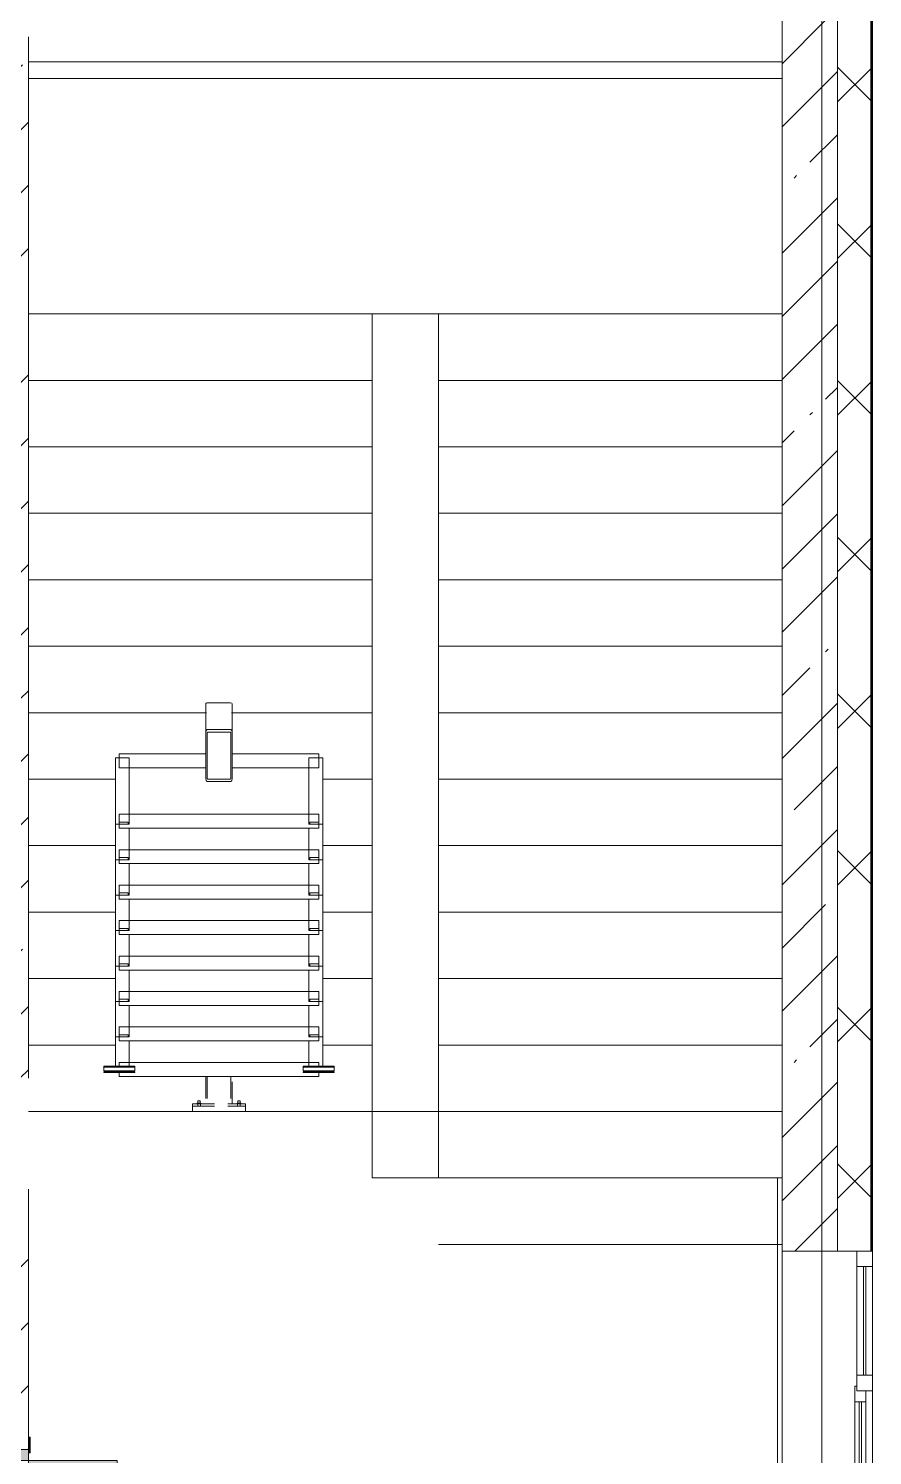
# Model space of a CAD drawing. Header units: millimetres. Extents: x 35111 to 235598, y -8553 to 29000.
# Drawn here: x 230018 to 233826, y 12198 to 18638 of the extents above; entities that cross this region are included whole.
import ezdxf

# ---------------------------------------------------------------- set-up
doc = ezdxf.new("R2010")
doc.units = ezdxf.units.MM
doc.linetypes.add('200_ШТРИХ__ш1_п0_6_', pattern=[160, 100, -60])
for name, color, linetype, lineweight in [('A-DETL-MBND-1', 7, '200_ШТРИХ__ш1_п0_6_', 9), ('A-GENM-2', 7, 'Continuous', 5), ('A-GLAZ-2', 7, 'Continuous', 5), ('A-WALL', 7, 'Continuous', 9), ('A-WALL-2', 7, 'Continuous', 5), ('I-WALL-3', 7, 'Continuous', 5), ('S-STRS-3', 7, 'Continuous', 5), ('Оси', 7, 'Continuous', 9)]:
    doc.layers.add(name, color=color, linetype=linetype, lineweight=lineweight)
for name, color, linetype, lineweight, true_color in [('A-DOOR-2', 7, 'Continuous', 5, 0xaaaaaa), ('A-DOOR-3', 7, 'Continuous', 5, 0xe2e2e2), ('A-DOOR-FRAM-2', 7, 'Continuous', 5, 0xe2e2e2), ('A-DOOR-FRAM-3', 7, 'Continuous', 5, 0xaaaaaa), ('A-FLOR-2', 7, 'Continuous', 5, 0xaaaaaa)]:
    doc.layers.add(name, color=color, linetype=linetype, lineweight=lineweight, true_color=true_color)
pattern_1 = [(45, (108587.53, 0), (-285.1231, 285.1231), []), (45, (108872.65, 0), (-285.1231, 285.1231), [504.031, -100.806, 16.764, -84.042])]

# ---------------------------------------------------------------- blocks, each defined once
blk = doc.blocks.new('110_Дверь_СКБ_2Ст - Д-1_л_Лестничная клетка EIS60 2-32142534-3_9_2_птичка')
at = {"layer": 'A-DOOR-3'}
for points in [[(612.5, 110), (662.5, 110), (662.5, 1010), (612.5, 1010), (612.5, 603.3)], [(-587.5, 110), (-587.5, 510), (-637.5, 510), (-637.5, 110)], [(712.5, -110), (712.5, 30), (697.5, 24.8), (697.5, -110)]]:
    blk.add_hatch(color=256, dxfattribs=at).paths.add_polyline_path(points)
h = blk.add_hatch(color=256, dxfattribs=at)
h.paths.add_polyline_path([(652.5, 30), (712.5, 30), (712.5, 110), (662.5, 110), (662.5, 60), (652.5, 60)])
h.paths.add_polyline_path([(-687.5, 30), (-627.5, 30), (-627.5, 60), (-637.5, 60), (-637.5, 110), (-687.5, 110)])
at = {"layer": 'A-DOOR-FRAM-2'}
for points in [[(-672.5, 110), (-672.5, 118), (-742.5, 118), (-742.5, 110)], [(767.5, 110), (767.5, 118), (697.5, 118), (697.5, 110)], [(-672.5, -110), (-672.5, 30), (-687.5, 24.8), (-687.5, -110)], [(-672.5, -118), (-672.5, -110), (-742.5, -110), (-742.5, -118)], [(767.5, -118), (767.5, -110), (697.5, -110), (697.5, -118)]]:
    blk.add_hatch(color=256, dxfattribs=at).paths.add_polyline_path(points)
at = {"layer": 'A-DOOR-2'}
for p, q in [((662.5, 1010), (612.5, 1010)), ((612.5, 1010), (612.5, 110)), ((662.5, 110), (662.5, 1010)), ((-637.5, 510), (-637.5, 110)), ((-587.5, 510), (-637.5, 510)), ((-587.5, 110), (-587.5, 510)), ((-637.5, 110), (-587.5, 110)), ((612.5, 110), (662.5, 110))]:
    blk.add_line(p, q, dxfattribs=at)
for centre, radius, start, end in [((662.5, 110), 900, 90, 180), ((-637.5, 110), 400, 360, 90)]:
    blk.add_arc(centre, radius, start, end, dxfattribs=at)
at = {"layer": 'A-DOOR-FRAM-3'}
for p, q in [((-672.5, 118), (-742.5, 118)), ((-742.5, 118), (-742.5, 110)), ((-742.5, 110), (-672.5, 110)), ((-637.5, 110), (-687.5, 110)), ((-687.5, 110), (-687.5, 30)), ((-672.5, 110), (-672.5, 118)), ((-637.5, 60), (-637.5, 110)), ((662.5, 110), (662.5, 60)), ((712.5, 110), (662.5, 110)), ((767.5, 118), (697.5, 118)), ((697.5, 118), (697.5, 110)), ((697.5, 110), (767.5, 110)), ((712.5, 30), (712.5, 110)), ((767.5, 110), (767.5, 118)), ((-687.5, 30), (-627.5, 30)), ((-672.5, 30), (-687.5, 30)), ((-687.5, 30), (-687.5, -110)), ((-672.5, -110), (-672.5, 30)), ((-627.5, 60), (-637.5, 60)), ((-627.5, 30), (-627.5, 60)), ((662.5, 60), (652.5, 60)), ((652.5, 60), (652.5, 30)), ((652.5, 30), (712.5, 30)), ((712.5, 30), (697.5, 30)), ((697.5, 30), (697.5, -110)), ((712.5, -110), (712.5, 30)), ((-672.5, -110), (-742.5, -110)), ((-742.5, -110), (-742.5, -118)), ((-742.5, -118), (-672.5, -118)), ((-687.5, -110), (-672.5, -110)), ((-672.5, -118), (-672.5, -110)), ((697.5, -110), (712.5, -110)), ((767.5, -110), (697.5, -110)), ((697.5, -110), (697.5, -118)), ((697.5, -118), (767.5, -118)), ((767.5, -118), (767.5, -110))]:
    blk.add_line(p, q, dxfattribs=at)
blk = doc.blocks.new('120_Окно_СКБ_2Ст_Фрамуга сверху - 120_Окно_СКБ_2Ст_2300х2500_h_ ДОО 2-24160916-3_9_2_птичка')
at = {"layer": 'A-GLAZ-2'}
for p, q in [((-1150, 13), (-1150, 83)), ((-1150, 83), (-1080, 83)), ((1150, 83), (-1150, 83)), ((-1080, 83), (-1080, 13)), ((-1080, 83), (1080, 83)), ((-590, 13), (-590, 83)), ((-590, 83), (-520, 83)), ((-520, 83), (-520, 13)), ((1080, 13), (1080, 83)), ((1080, 83), (1150, 83)), ((1150, 83), (1150, 13)), ((-1080, 13), (-1150, 13)), ((-1150, 13), (-540, 13)), ((-590, 53), (-1080, 53)), ((-590, 43), (-1080, 43)), ((-1080, 13), (-540, 13)), ((-520, 13), (-590, 13)), ((-520, 13), (-540, 13)), ((-540, 13), (-540, 3)), ((-540, 3), (1100, 3)), ((1100, 3), (-540, 3)), ((1080, 53), (-520, 53)), ((-520, 53), (-520, 13)), ((-470, 3), (-470, 53)), ((-470, 33), (1030, 33)), ((1030, 23), (-470, 23)), ((1030, 3), (1030, 53)), ((1080, 13), (1080, 53)), ((1150, 13), (1080, 13)), ((1100, 13), (1080, 13)), ((1100, 13), (1150, 13)), ((1100, 3), (1100, 13))]:
    blk.add_line(p, q, dxfattribs=at)
blk = doc.blocks.new('Анкер клиновой - Анкер клиновой МКТ В 10-10-16_85-22193208-3_9_2_птичка')
at = {"layer": 'A-DETL-MBND-1'}
for p, q in [((122191.4, 13788), (122191.4, 13784)), ((122207.4, 13788), (122191.4, 13788)), ((122191.4, 13788), (122207.4, 13788)), ((122194.4, 13798), (122194.4, 13784)), ((122204.4, 13798), (122194.4, 13798)), ((122194.4, 13798), (122204.4, 13798)), ((122204.4, 13784), (122204.4, 13798)), ((122207.4, 13784), (122207.4, 13788))]:
    blk.add_line(p, q, dxfattribs=at)
blk = doc.blocks.new('ОМ_Полоса_Трапеция прямоугольная_Прокат_ГОСТ 103-2006 - ОМ_Полоса_Трапеция прямоугольная_Прокат_ГОСТ 103-2006-21111644-3_9_2_птичка')
at = {"layer": 'A-GENM-2'}
for p, q in [((122699.4, 15046.5), (122699.4, 15056.5)), ((122699.4, 15056.5), (122739.4, 15056.5)), ((122739.4, 15046.5), (122699.4, 15046.5)), ((122739.4, 15056.5), (122739.4, 15046.5))]:
    blk.add_line(p, q, dxfattribs=at)
blk = doc.blocks.new('ОМ_Полоса_Трапеция прямоугольная_Прокат_ГОСТ 103-2006 - ОМ_Полоса_Трапеция прямоугольная_Прокат_ГОСТ 103-2006-V253-3_9_2_птичка')
at = {"layer": 'A-GENM-2'}
for p, q in [((122699.4, 14416.5), (122699.4, 14406.5)), ((122739.4, 14416.5), (122699.4, 14416.5)), ((122699.4, 14406.5), (122739.4, 14406.5)), ((122739.4, 14406.5), (122739.4, 14416.5))]:
    blk.add_line(p, q, dxfattribs=at)
blk = doc.blocks.new('ОМ_Полоса_Трапеция прямоугольная_Прокат_ГОСТ 103-2006 - ОМ_Полоса_Трапеция прямоугольная_Прокат_ГОСТ 103-2006-V254-3_9_2_птичка')
at = {"layer": 'A-GENM-2'}
for p, q in [((122699.4, 14256.5), (122699.4, 14246.5)), ((122739.4, 14256.5), (122699.4, 14256.5)), ((122699.4, 14246.5), (122739.4, 14246.5)), ((122739.4, 14246.5), (122739.4, 14256.5))]:
    blk.add_line(p, q, dxfattribs=at)
blk = doc.blocks.new('ОМ_Полоса_Трапеция прямоугольная_Прокат_ГОСТ 103-2006 - ОМ_Полоса_Трапеция прямоугольная_Прокат_ГОСТ 103-2006-V255-3_9_2_птичка')
at = {"layer": 'A-GENM-2'}
for p, q in [((122699.4, 14096.5), (122699.4, 14086.5)), ((122739.4, 14096.5), (122699.4, 14096.5)), ((122699.4, 14086.5), (122739.4, 14086.5)), ((122739.4, 14086.5), (122739.4, 14096.5))]:
    blk.add_line(p, q, dxfattribs=at)
blk = doc.blocks.new('ОМ_Полоса_Прокат_ГОСТ 103-2006 - ОМ_Полоса_Прокат_ГОСТ 103-2006-22193251-3_9_2_птичка')
at = {"layer": 'A-GENM-2'}
for p, q in [((122809.4, 13929.5), (122669.4, 13929.5)), ((122669.4, 13929.5), (122669.4, 13926.5)), ((122669.4, 13926.5), (122809.4, 13926.5)), ((122809.4, 13926.5), (122809.4, 13929.5))]:
    blk.add_line(p, q, dxfattribs=at)
blk = doc.blocks.new('ОМ_Полоса_Прокат_ГОСТ 103-2006 - ОМ_Полоса_Прокат_ГОСТ 103-2006-22193252-3_9_2_птичка')
at = {"layer": 'A-GENM-2'}
for p, q in [((122669.4, 13954.2), (122669.4, 13950.8)), ((122809.4, 13954.2), (122669.4, 13954.2)), ((122669.4, 13950.8), (122809.4, 13950.8)), ((122669.4, 13933.9), (122669.4, 13950.8)), ((122809.4, 13933.9), (122669.4, 13933.9)), ((122809.4, 13950.8), (122809.4, 13954.2)), ((122809.4, 13950.8), (122809.4, 13933.9))]:
    blk.add_line(p, q, dxfattribs=at)
blk = doc.blocks.new('ОМ_Полоса_Трапеция прямоугольная_Прокат_ГОСТ 103-2006 - ОМ_Полоса_Трапеция прямоугольная_Прокат_ГОСТ 103-2006-21111686-3_9_2_птичка')
at = {"layer": 'A-GENM-2'}
for p, q in [((121839.4, 15056.5), (121879.4, 15056.5)), ((121839.4, 15046.5), (121839.4, 15056.5)), ((121879.4, 15046.5), (121839.4, 15046.5)), ((121879.4, 15056.5), (121879.4, 15046.5))]:
    blk.add_line(p, q, dxfattribs=at)
blk = doc.blocks.new('ОМ_Полоса_Трапеция прямоугольная_Прокат_ГОСТ 103-2006 - ОМ_Полоса_Трапеция прямоугольная_Прокат_ГОСТ 103-2006-V256-3_9_2_птичка')
at = {"layer": 'A-GENM-2'}
for p, q in [((121879.4, 14416.5), (121839.4, 14416.5)), ((121839.4, 14416.5), (121839.4, 14406.5)), ((121839.4, 14406.5), (121879.4, 14406.5)), ((121879.4, 14406.5), (121879.4, 14416.5))]:
    blk.add_line(p, q, dxfattribs=at)
blk = doc.blocks.new('ОМ_Полоса_Трапеция прямоугольная_Прокат_ГОСТ 103-2006 - ОМ_Полоса_Трапеция прямоугольная_Прокат_ГОСТ 103-2006-V257-3_9_2_птичка')
at = {"layer": 'A-GENM-2'}
for p, q in [((121879.4, 14256.5), (121839.4, 14256.5)), ((121839.4, 14256.5), (121839.4, 14246.5)), ((121839.4, 14246.5), (121879.4, 14246.5)), ((121879.4, 14246.5), (121879.4, 14256.5))]:
    blk.add_line(p, q, dxfattribs=at)
blk = doc.blocks.new('ОМ_Полоса_Трапеция прямоугольная_Прокат_ГОСТ 103-2006 - ОМ_Полоса_Трапеция прямоугольная_Прокат_ГОСТ 103-2006-V258-3_9_2_птичка')
at = {"layer": 'A-GENM-2'}
for p, q in [((121879.4, 14096.5), (121839.4, 14096.5)), ((121839.4, 14096.5), (121839.4, 14086.5)), ((121839.4, 14086.5), (121879.4, 14086.5)), ((121879.4, 14086.5), (121879.4, 14096.5))]:
    blk.add_line(p, q, dxfattribs=at)
blk = doc.blocks.new('ОМ_Полоса_Прокат_ГОСТ 103-2006 - ОМ_Полоса_Прокат_ГОСТ 103-2006-22193295-3_9_2_птичка')
at = {"layer": 'A-GENM-2'}
for p, q in [((121909.4, 13929.5), (121769.4, 13929.5)), ((121769.4, 13929.5), (121769.4, 13926.5)), ((121769.4, 13926.5), (121909.4, 13926.5)), ((121909.4, 13926.5), (121909.4, 13929.5))]:
    blk.add_line(p, q, dxfattribs=at)
blk = doc.blocks.new('ОМ_Полоса_Прокат_ГОСТ 103-2006 - ОМ_Полоса_Прокат_ГОСТ 103-2006-22193296-3_9_2_птичка')
at = {"layer": 'A-GENM-2'}
for p, q in [((121909.4, 13954.2), (121769.4, 13954.2)), ((121769.4, 13954.2), (121769.4, 13950.8)), ((121769.4, 13950.8), (121909.4, 13950.8)), ((121769.4, 13933.9), (121769.4, 13950.8)), ((121909.4, 13933.9), (121769.4, 13933.9)), ((121909.4, 13950.8), (121909.4, 13954.2)), ((121909.4, 13950.8), (121909.4, 13933.9))]:
    blk.add_line(p, q, dxfattribs=at)
blk = doc.blocks.new('ОМ_Нижняя опорная пятка1 - ОМ_Нижняя опорная пятка-21111576-3_9_2_птичка')
at = {"layer": 'A-DETL-MBND-1'}
for p, q in [((-96, -10), (-96, 0)), ((-84, -10), (-84, 0)), ((84, -10), (84, 0)), ((96, -10), (96, 0))]:
    blk.add_line(p, q, dxfattribs=at)
blk = doc.blocks.new('ОМ_Труба_ГОСТ 8639-82 - ОМ_Труба_ГОСТ 8639-82-21111694-3_9_2_птичка')
at = {"layer": 'A-GENM-2'}
for p, q in [((122229.4, 15590.5), (122229.4, 15456.5)), ((122238.4, 15595.1), (122340.4, 15595.1)), ((122349.4, 15456.5), (122349.4, 15590.5)), ((122238.4, 15474.2), (122340.4, 15474.2)), ((122340.4, 15462.4), (122238.4, 15462.4)), ((122229.4, 15256.4), (122229.4, 15456.5)), ((122235.4, 15456.5), (122235.4, 15256.4)), ((122343.4, 15256.4), (122343.4, 15456.5)), ((122349.4, 15456.5), (122349.4, 15256.4)), ((122238.4, 15250.5), (122340.4, 15250.5)), ((122340.4, 15238.8), (122238.4, 15238.8))]:
    blk.add_line(p, q, dxfattribs=at)
at = {"layer": 'A-GENM-2', "flags": 128}
for points in [[(122229.4, 15456.5), (122229.6, 15460), (122230.1, 15463.3), (122231, 15466.3), (122232.1, 15469), (122233.4, 15471.2), (122235, 15472.8), (122236.7, 15473.8), (122238.4, 15474.2)], [(122238.4, 15462.4), (122237.9, 15462.3), (122237.3, 15461.9), (122236.8, 15461.4), (122236.3, 15460.7), (122235.9, 15459.8), (122235.7, 15458.8), (122235.5, 15457.7), (122235.4, 15456.5)], [(122340.4, 15474.2), (122342.2, 15473.8), (122343.9, 15472.8), (122345.4, 15471.2), (122346.8, 15469), (122347.9, 15466.3), (122348.8, 15463.3), (122349.3, 15460), (122349.4, 15456.5)], [(122343.4, 15456.5), (122343.4, 15457.7), (122343.2, 15458.8), (122342.9, 15459.8), (122342.6, 15460.7), (122342.1, 15461.4), (122341.6, 15461.9), (122341, 15462.3), (122340.4, 15462.4)], [(122238.4, 15238.8), (122236.7, 15239.1), (122235, 15240.1), (122233.4, 15241.8), (122232.1, 15243.9), (122231, 15246.6), (122230.1, 15249.7), (122229.6, 15253), (122229.4, 15256.4)], [(122235.4, 15256.4), (122235.5, 15255.3), (122235.7, 15254.2), (122235.9, 15253.2), (122236.3, 15252.3), (122236.8, 15251.5), (122237.3, 15251), (122237.9, 15250.7), (122238.4, 15250.5)], [(122349.4, 15256.4), (122349.3, 15253), (122348.8, 15249.7), (122347.9, 15246.6), (122346.8, 15243.9), (122345.4, 15241.8), (122343.9, 15240.1), (122342.2, 15239.1), (122340.4, 15238.8)], [(122340.4, 15250.5), (122341, 15250.7), (122341.6, 15251), (122342.1, 15251.5), (122342.6, 15252.3), (122342.9, 15253.2), (122343.2, 15254.2), (122343.4, 15255.3), (122343.4, 15256.4)]]:
    blk.add_lwpolyline(points, dxfattribs=at)
at = {"layer": 'A-GENM-2'}
for centre, major_axis, start_param, end_param in [((122238.4, 15590.5), (9, 0), 1.570796, 3.141593), ((122340.4, 15590.5), (9, 0), 0, 1.570796), ((122238.4, 15538.5), (9, 0), 3.141593, 3.665191), ((122340.4, 15538.5), (-9, 0), 2.617994, 3.141593)]:
    blk.add_ellipse(centre, major_axis=major_axis, ratio=0.509802, start_param=start_param, end_param=end_param, dxfattribs=at)
blk = doc.blocks.new('ОМ_Уголок_ГОСТ 8509-93 - ОМ_Уголок_ГОСТ 8509-93-22194532-3_9_2_птичка')
at = {"layer": 'A-GENM-2'}
for p, q in [((0, 45.2), (0, -17.8)), ((390, 45.2), (0, 45.2)), ((900, 45.2), (510, 45.2)), ((900, -17.8), (900, 45.2)), ((0, -17.8), (390, -17.8)), ((510, -17.8), (900, -17.8))]:
    blk.add_line(p, q, dxfattribs=at)
blk = doc.blocks.new('ОМ_Уголок_ГОСТ 8509-93 - ОМ_Уголок_ГОСТ 8509-93-V259-3_9_2_птичка')
at = {"layer": 'A-GENM-2'}
for p, q in [((0, 45.2), (0, -17.8)), ((900, 45.2), (0, 45.2)), ((900, -17.8), (900, 45.2)), ((0, -17.8), (900, -17.8))]:
    blk.add_line(p, q, dxfattribs=at)
blk = doc.blocks.new('ОМ_Уголок_ГОСТ 8509-93 - ОМ_Уголок_ГОСТ 8509-93-22194533-3_9_2_птичка')
at = {"layer": 'A-GENM-2'}
for p, q in [((0, 45.2), (0, -17.8)), ((300, 45.2), (0, 45.2)), ((300, -17.8), (300, 45.2)), ((0, -17.8), (300, -17.8))]:
    blk.add_line(p, q, dxfattribs=at)
blk = doc.blocks.new('ОМ_Уголок_ГОСТ 8509-93 - ОМ_Уголок_ГОСТ 8509-93-V260-3_9_2_птичка')
at = {"layer": 'A-GENM-2'}
for p, q in [((0, 45.2), (0, -17.8)), ((142.2, 45.2), (0, 45.2)), ((0, -17.8), (160, -17.8))]:
    blk.add_line(p, q, dxfattribs=at)
blk = doc.blocks.new('ОМ_Уголок_ГОСТ 8509-93 - ОМ_Уголок_ГОСТ 8509-93-V261-3_9_2_птичка')
at = {"layer": 'A-GENM-2'}
for p, q in [((300, 45.2), (157.8, 45.2)), ((300, -17.8), (300, 45.2)), ((140, -17.8), (300, -17.8))]:
    blk.add_line(p, q, dxfattribs=at)
blk = doc.blocks.new('ОМ_Уголок_ГОСТ 8509-93 - ОМ_Уголок_ГОСТ 8509-93-V262-3_9_2_птичка')
at = {"layer": 'A-GENM-2'}
for p, q in [((0, 45.2), (0, 27.8)), ((900, 45.2), (0, 45.2)), ((0, 7.4), (0, -17.8)), ((900, 27.8), (900, 45.2)), ((900, -17.8), (900, 7.4)), ((0, -17.8), (900, -17.8))]:
    blk.add_line(p, q, dxfattribs=at)
blk = doc.blocks.new('ОМ_Уголок_ГОСТ 8509-93 - ОМ_Уголок_ГОСТ 8509-93-V263-3_9_2_птичка')
at = {"layer": 'A-GENM-2'}
for p, q in [((0, 45.2), (0, -17.8)), ((7.4, 45.2), (0, 45.2)), ((142.2, 45.2), (27.8, 45.2)), ((0, -17.8), (7.4, -17.8)), ((27.8, -17.8), (160, -17.8))]:
    blk.add_line(p, q, dxfattribs=at)
blk = doc.blocks.new('ОМ_Уголок_ГОСТ 8509-93 - ОМ_Уголок_ГОСТ 8509-93-V264-3_9_2_птичка')
at = {"layer": 'A-GENM-2'}
for p, q in [((272.2, 45.2), (157.8, 45.2)), ((300, 45.2), (292.6, 45.2)), ((300, -17.8), (300, 45.2)), ((140, -17.8), (272.2, -17.8)), ((292.6, -17.8), (300, -17.8))]:
    blk.add_line(p, q, dxfattribs=at)
blk = doc.blocks.new('ОМ_Труба_ГОСТ 8639-82 - ОМ_Труба_ГОСТ 8639-82-21111710-3_9_2_птичка')
at = {"layer": 'A-DETL-MBND-1'}
for p, q in [((122229.4, 13908.7), (122229.4, 13784)), ((122235.4, 13908.7), (122235.4, 13784)), ((122343.4, 13908.7), (122343.4, 13784)), ((122349.4, 13784), (122349.4, 13908.7))]:
    blk.add_line(p, q, dxfattribs=at)
blk = doc.blocks.new('ОМ_Уголок_ГОСТ 8510-86 - ОМ_Уголок_ГОСТ 8510-86-21111720-3_9_2_птичка')
at = {"layer": 'A-DETL-MBND-1'}
for p, q in [((0, 34), (0, 0)), ((0, 10), (240, 10)), ((0, 0), (240, 0)), ((240, 0), (240, 34))]:
    blk.add_line(p, q, dxfattribs=at)
blk = doc.blocks.new('Зашивка приборов отопления41 - Зашивка приборов отопления-33325756-3_9_2_птичка')
at = {"layer": 'A-WALL-2'}
for p, q in [((121290.8, 18669.6), (124690.8, 18669.6)), ((124690.8, 18669.6), (121290.8, 18669.6)), ((121290.8, 18594.6), (124690.8, 18594.6))]:
    blk.add_line(p, q, dxfattribs=at)

msp = doc.modelspace()

# ---------------------------------------------------------------- hatches: boundary and pattern name
at = {"layer": 'A-WALL-2'}
h = msp.add_hatch(dxfattribs=at)
h.set_pattern_fill('FP_105', color=256, style=0, pattern_type=2)
h.set_pattern_definition([(45, (108587.53, 0), (-353.5534, 353.5534), []), (135, (108587.53, 0), (-353.5534, -353.5534), [])])
h.paths.add_polyline_path([(233667.5, -250), (233817.5, -250), (233817.5, 7700), (233667.5, 7700), (233667.5, -100)])
h.paths.add_polyline_path([(233817.5, 8900), (233817.5, 10820), (233667.5, 10820), (233667.5, 8900)])
h.paths.add_polyline_path([(233817.5, 13120), (233817.5, 21400), (233667.5, 21400), (233667.5, 13120)])
at = {"layer": 'I-WALL-3'}
h = msp.add_hatch(dxfattribs=at)
h.set_pattern_fill('FP_101', color=256, style=0, pattern_type=2)
h.set_pattern_definition(pattern_1)
h.paths.add_polyline_path([(233417.5, 10600), (233667.5, 10600), (233667.5, 10820), (233417.5, 10820), (233417.5, 10642.6)])
h.paths.add_polyline_path([(233667.5, 13120), (233667.5, 21400), (233417.5, 21400), (233417.5, 13120)])
h = msp.add_hatch(dxfattribs=at)
h.set_pattern_fill('FP_101', color=256, style=0, pattern_type=2)
h.set_pattern_definition(pattern_1)
h.paths.add_polyline_path([(229797.5, 10380), (230017.5, 10380), (230017.5, 10825), (229797.5, 10825), (229797.5, 10400)])
h.paths.add_polyline_path([(229967.5, 12225), (230017.5, 12225), (230017.5, 13400), (229797.5, 13400), (229797.5, 12225), (229937.5, 12225)])
h.paths.add_polyline_path([(229797.5, 13900), (230017.5, 13900), (230017.5, 18600), (229797.5, 18600), (229797.5, 14691.7)])
h.paths.add_polyline_path([(230017.1, 19100), (230017.5, 19100), (230017.5, 19110), (229797.5, 19110), (229797.5, 19100)])

# ---------------------------------------------------------------- linework, layer by layer
at = {"layer": 'A-FLOR-2'}
for p, q in [((231867.5, 13750), (230017.5, 13750)), ((231567.5, 13450), (231567.5, 13750)), ((231867.5, 13450), (231867.5, 13750)), ((233396.5, 13450), (231567.5, 13450)), ((233396.5, 10600), (233396.5, 13450)), ((233417.5, 13150), (233396.5, 13150))]:
    msp.add_line(p, q, dxfattribs=at)
at = {"layer": 'A-WALL'}
for p, q in [((233817.5, 13120), (233817.5, 21550)), ((233820.5, 13120), (233820.5, 21553)), ((233667.5, 21400), (233667.5, 13120)), ((233667.5, 13120), (233667.5, 21400))]:
    msp.add_line(p, q, dxfattribs=at)
at = {"layer": 'A-WALL-2'}
for p, q in [((233825.5, -258), (233825.5, 21558)), ((233667.5, 13120), (233825.5, 13120))]:
    msp.add_line(p, q, dxfattribs=at)
at = {"layer": 'I-WALL-3'}
for p, q in [((233417.5, 18850), (233417.5, 10600)), ((230017.5, 13900), (230017.5, 18600)), ((230017.5, 12280), (230017.5, 13400)), ((233417.5, 13120), (233667.5, 13120))]:
    msp.add_line(p, q, dxfattribs=at)
at = {"layer": 'S-STRS-3'}
for p, q in [((230017.5, 17350), (231567.5, 17350)), ((230017.5, 17350), (231567.5, 17350)), ((231567.5, 17350), (231867.5, 17350)), ((231567.5, 17050), (231567.5, 17350)), ((233417.5, 17350), (231867.5, 17350)), ((231867.5, 17350), (231867.5, 17050)), ((233417.5, 17350), (231867.5, 17350)), ((230017.5, 17050), (231567.5, 17050)), ((230017.5, 17050), (231567.5, 17050)), ((231567.5, 16750), (231567.5, 17050)), ((231867.5, 17050), (231867.5, 16750)), ((233417.5, 17050), (231867.5, 17050)), ((233417.5, 17050), (231867.5, 17050)), ((230017.5, 16750), (231567.5, 16750)), ((230017.5, 16750), (231567.5, 16750)), ((231567.5, 16450), (231567.5, 16750)), ((231867.5, 16750), (231867.5, 16450)), ((233417.5, 16750), (231867.5, 16750)), ((233417.5, 16750), (231867.5, 16750)), ((230017.5, 16450), (231567.5, 16450)), ((230017.5, 16450), (231567.5, 16450)), ((231567.5, 16150), (231567.5, 16450)), ((231867.5, 16450), (231867.5, 16150)), ((233417.5, 16450), (231867.5, 16450)), ((233417.5, 16450), (231867.5, 16450)), ((230017.5, 16150), (231567.5, 16150)), ((230017.5, 16150), (231567.5, 16150)), ((231567.5, 15850), (231567.5, 16150)), ((231867.5, 16150), (231867.5, 15850)), ((233417.5, 16150), (231867.5, 16150)), ((233417.5, 16150), (231867.5, 16150)), ((230017.5, 15850), (231567.5, 15850)), ((230017.5, 15850), (231567.5, 15850)), ((231567.5, 15550), (231567.5, 15850)), ((231867.5, 15850), (231867.5, 15550)), ((233417.5, 15850), (231867.5, 15850)), ((233417.5, 15850), (231867.5, 15850)), ((230017.5, 15550), (230820.1, 15550)), ((230017.5, 15550), (230820.1, 15550)), ((230933.8, 15550), (231567.5, 15550)), ((230933.8, 15550), (231567.5, 15550)), ((231567.5, 15250), (231567.5, 15550)), ((231867.5, 15550), (231867.5, 15250)), ((233417.5, 15550), (231867.5, 15550)), ((233417.5, 15550), (231867.5, 15550)), ((230017.5, 15250), (230409.2, 15250)), ((230017.5, 15250), (230409.2, 15250)), ((231344.8, 15250), (231567.5, 15250)), ((231344.8, 15250), (231567.5, 15250)), ((231567.5, 14950), (231567.5, 15250)), ((231867.5, 15250), (231867.5, 14950)), ((233417.5, 15250), (231867.5, 15250)), ((233417.5, 15250), (231867.5, 15250)), ((230017.5, 14950), (230409.2, 14950)), ((230017.5, 14950), (230409.2, 14950)), ((231344.8, 14950), (231567.5, 14950)), ((231344.8, 14950), (231567.5, 14950)), ((231567.5, 14650), (231567.5, 14950)), ((231867.5, 14950), (231867.5, 14650)), ((233417.5, 14950), (231867.5, 14950)), ((233417.5, 14950), (231867.5, 14950)), ((230017.5, 14650), (230409.2, 14650)), ((230017.5, 14650), (230409.2, 14650)), ((231344.8, 14650), (231567.5, 14650)), ((231344.8, 14650), (231567.5, 14650)), ((231567.5, 14350), (231567.5, 14650)), ((231867.5, 14650), (231867.5, 14350)), ((233417.5, 14650), (231867.5, 14650)), ((233417.5, 14650), (231867.5, 14650)), ((230017.5, 14350), (230409.2, 14350)), ((230017.5, 14350), (230409.2, 14350)), ((231344.8, 14350), (231567.5, 14350)), ((231344.8, 14350), (231567.5, 14350)), ((231567.5, 14050), (231567.5, 14350)), ((231867.5, 14350), (231867.5, 14050)), ((233417.5, 14350), (231867.5, 14350)), ((233417.5, 14350), (231867.5, 14350)), ((230017.5, 14050), (230409.2, 14050)), ((230017.5, 14050), (230409.2, 14050)), ((231344.8, 14050), (231567.5, 14050)), ((231344.8, 14050), (231567.5, 14050)), ((231567.5, 13750), (231567.5, 14050)), ((231867.5, 14050), (231867.5, 13750)), ((233417.5, 14050), (231867.5, 14050)), ((233417.5, 14050), (231867.5, 14050)), ((233417.5, 13750), (231867.5, 13750)), ((233417.5, 13750), (231867.5, 13750)), ((233417.5, 13450), (233396.5, 13450)), ((233417.5, 13450), (233396.5, 13450)), ((233417.5, 13150), (231867.5, 13150))]:
    msp.add_line(p, q, dxfattribs=at)
at = {"layer": 'Оси'}
msp.add_line((233597.5, 10029.8), (233597.5, 21915.1), dxfattribs=at)

# ---------------------------------------------------------------- block references
at = {"layer": 'A-DETL-MBND-1'}
for name, p in [('ОМ_Труба_ГОСТ 8639-82 - ОМ_Труба_ГОСТ 8639-82-21111710-3_9_2_птичка', (108587.5, 0)), ('Анкер клиновой - Анкер клиновой МКТ В 10-10-16_85-22193208-3_9_2_птичка', (108587.5, 0)), ('ОМ_Нижняя опорная пятка1 - ОМ_Нижняя опорная пятка-21111576-3_9_2_птичка', (230877, 13784)), ('Анкер клиновой - Анкер клиновой МКТ В 10-10-16_85-22193208-3_9_2_птичка', (108767.5, 0))]:
    msp.add_blockref(name, p, dxfattribs=at)
at = {"layer": 'A-DETL-MBND-1', "extrusion": (0, 0, -1), "rotation": 180}
msp.add_blockref('ОМ_Уголок_ГОСТ 8510-86 - ОМ_Уголок_ГОСТ 8510-86-21111720-3_9_2_птичка', (-230757, 13784), dxfattribs=at)
at = {"layer": 'A-DOOR-2', "rotation": 269.9999999999998}
msp.add_blockref('110_Дверь_СКБ_2Ст - Д-1_л_Лестничная клетка EIS60 2-32142534-3_9_2_птичка', (229907.5, 11537.5), dxfattribs=at)
at = {"layer": 'A-GENM-2'}
for name, p in [('ОМ_Труба_ГОСТ 8639-82 - ОМ_Труба_ГОСТ 8639-82-21111694-3_9_2_птичка', (108587.5, 0)), ('ОМ_Полоса_Трапеция прямоугольная_Прокат_ГОСТ 103-2006 - ОМ_Полоса_Трапеция прямоугольная_Прокат_ГОСТ 103-2006-21111686-3_9_2_птичка', (108587.5, 0)), ('ОМ_Полоса_Трапеция прямоугольная_Прокат_ГОСТ 103-2006 - ОМ_Полоса_Трапеция прямоугольная_Прокат_ГОСТ 103-2006-21111644-3_9_2_птичка', (108587.5, 0)), ('ОМ_Полоса_Трапеция прямоугольная_Прокат_ГОСТ 103-2006 - ОМ_Полоса_Трапеция прямоугольная_Прокат_ГОСТ 103-2006-21111686-3_9_2_птичка', (108587.5, -160)), ('ОМ_Полоса_Трапеция прямоугольная_Прокат_ГОСТ 103-2006 - ОМ_Полоса_Трапеция прямоугольная_Прокат_ГОСТ 103-2006-21111644-3_9_2_птичка', (108587.5, -160)), ('ОМ_Полоса_Трапеция прямоугольная_Прокат_ГОСТ 103-2006 - ОМ_Полоса_Трапеция прямоугольная_Прокат_ГОСТ 103-2006-21111686-3_9_2_птичка', (108587.5, -320)), ('ОМ_Полоса_Трапеция прямоугольная_Прокат_ГОСТ 103-2006 - ОМ_Полоса_Трапеция прямоугольная_Прокат_ГОСТ 103-2006-21111644-3_9_2_птичка', (108587.5, -320)), ('ОМ_Полоса_Трапеция прямоугольная_Прокат_ГОСТ 103-2006 - ОМ_Полоса_Трапеция прямоугольная_Прокат_ГОСТ 103-2006-21111686-3_9_2_птичка', (108587.5, -480)), ('ОМ_Полоса_Трапеция прямоугольная_Прокат_ГОСТ 103-2006 - ОМ_Полоса_Трапеция прямоугольная_Прокат_ГОСТ 103-2006-21111644-3_9_2_птичка', (108587.5, -480)), ('ОМ_Полоса_Трапеция прямоугольная_Прокат_ГОСТ 103-2006 - ОМ_Полоса_Трапеция прямоугольная_Прокат_ГОСТ 103-2006-V256-3_9_2_птичка', (108587.5, 0)), ('ОМ_Полоса_Трапеция прямоугольная_Прокат_ГОСТ 103-2006 - ОМ_Полоса_Трапеция прямоугольная_Прокат_ГОСТ 103-2006-V253-3_9_2_птичка', (108587.5, 0)), ('ОМ_Полоса_Трапеция прямоугольная_Прокат_ГОСТ 103-2006 - ОМ_Полоса_Трапеция прямоугольная_Прокат_ГОСТ 103-2006-V257-3_9_2_птичка', (108587.5, 0)), ('ОМ_Полоса_Трапеция прямоугольная_Прокат_ГОСТ 103-2006 - ОМ_Полоса_Трапеция прямоугольная_Прокат_ГОСТ 103-2006-V254-3_9_2_птичка', (108587.5, 0)), ('ОМ_Полоса_Трапеция прямоугольная_Прокат_ГОСТ 103-2006 - ОМ_Полоса_Трапеция прямоугольная_Прокат_ГОСТ 103-2006-V258-3_9_2_птичка', (108587.5, 0)), ('ОМ_Полоса_Трапеция прямоугольная_Прокат_ГОСТ 103-2006 - ОМ_Полоса_Трапеция прямоугольная_Прокат_ГОСТ 103-2006-V255-3_9_2_птичка', (108587.5, 0)), ('ОМ_Полоса_Прокат_ГОСТ 103-2006 - ОМ_Полоса_Прокат_ГОСТ 103-2006-22193296-3_9_2_птичка', (108587.5, 0)), ('ОМ_Полоса_Прокат_ГОСТ 103-2006 - ОМ_Полоса_Прокат_ГОСТ 103-2006-22193295-3_9_2_птичка', (108587.5, 0)), ('ОМ_Полоса_Прокат_ГОСТ 103-2006 - ОМ_Полоса_Прокат_ГОСТ 103-2006-22193252-3_9_2_птичка', (108587.5, 0)), ('ОМ_Полоса_Прокат_ГОСТ 103-2006 - ОМ_Полоса_Прокат_ГОСТ 103-2006-22193251-3_9_2_птичка', (108587.5, 0))]:
    msp.add_blockref(name, p, dxfattribs=at)
at = {"layer": 'A-GENM-2', "extrusion": (0, 0, -1)}
for name, p, rotation in [('ОМ_Уголок_ГОСТ 8509-93 - ОМ_Уголок_ГОСТ 8509-93-22194533-3_9_2_птичка', (-230427, 15046.5), 90.00000000000064), ('ОМ_Уголок_ГОСТ 8509-93 - ОМ_Уголок_ГОСТ 8509-93-22194532-3_9_2_птичка', (-230427, 15346.5), 180), ('ОМ_Уголок_ГОСТ 8509-93 - ОМ_Уголок_ГОСТ 8509-93-22194533-3_9_2_птичка', (-231327, 15346.5), 270.0000000000008), ('ОМ_Уголок_ГОСТ 8509-93 - ОМ_Уголок_ГОСТ 8509-93-V260-3_9_2_птичка', (-230427, 14886.5), 90.00000000000064), ('ОМ_Уголок_ГОСТ 8509-93 - ОМ_Уголок_ГОСТ 8509-93-V261-3_9_2_птичка', (-231327, 15186.5), 270.0000000000008), ('ОМ_Уголок_ГОСТ 8509-93 - ОМ_Уголок_ГОСТ 8509-93-V260-3_9_2_птичка', (-230427, 14726.5), 90.00000000000064), ('ОМ_Уголок_ГОСТ 8509-93 - ОМ_Уголок_ГОСТ 8509-93-V261-3_9_2_птичка', (-231327, 15026.5), 270.0000000000008), ('ОМ_Уголок_ГОСТ 8509-93 - ОМ_Уголок_ГОСТ 8509-93-V260-3_9_2_птичка', (-230427, 14566.5), 90.00000000000064), ('ОМ_Уголок_ГОСТ 8509-93 - ОМ_Уголок_ГОСТ 8509-93-V261-3_9_2_птичка', (-231327, 14866.5), 270.0000000000008), ('ОМ_Уголок_ГОСТ 8509-93 - ОМ_Уголок_ГОСТ 8509-93-V260-3_9_2_птичка', (-230427, 14406.5), 90.00000000000064), ('ОМ_Уголок_ГОСТ 8509-93 - ОМ_Уголок_ГОСТ 8509-93-V261-3_9_2_птичка', (-231327, 14706.5), 270.0000000000008), ('ОМ_Уголок_ГОСТ 8509-93 - ОМ_Уголок_ГОСТ 8509-93-V260-3_9_2_птичка', (-230427, 14246.5), 90.00000000000064), ('ОМ_Уголок_ГОСТ 8509-93 - ОМ_Уголок_ГОСТ 8509-93-V261-3_9_2_птичка', (-231327, 14546.5), 270.0000000000008), ('ОМ_Уголок_ГОСТ 8509-93 - ОМ_Уголок_ГОСТ 8509-93-V260-3_9_2_птичка', (-230427, 14086.5), 90.00000000000064), ('ОМ_Уголок_ГОСТ 8509-93 - ОМ_Уголок_ГОСТ 8509-93-V261-3_9_2_птичка', (-231327, 14386.5), 270.0000000000008), ('ОМ_Уголок_ГОСТ 8509-93 - ОМ_Уголок_ГОСТ 8509-93-V263-3_9_2_птичка', (-230427, 13926.5), 90.00000000000064), ('ОМ_Уголок_ГОСТ 8509-93 - ОМ_Уголок_ГОСТ 8509-93-V264-3_9_2_птичка', (-231327, 14226.5), 270.0000000000008)]:
    msp.add_blockref(name, p, dxfattribs=dict(at, rotation=rotation))
for name, p in [('ОМ_Уголок_ГОСТ 8509-93 - ОМ_Уголок_ГОСТ 8509-93-V259-3_9_2_птичка', (-231327, 15046.5)), ('ОМ_Уголок_ГОСТ 8509-93 - ОМ_Уголок_ГОСТ 8509-93-V259-3_9_2_птичка', (-231327, 14886.5)), ('ОМ_Уголок_ГОСТ 8509-93 - ОМ_Уголок_ГОСТ 8509-93-V259-3_9_2_птичка', (-231327, 14726.5)), ('ОМ_Уголок_ГОСТ 8509-93 - ОМ_Уголок_ГОСТ 8509-93-V259-3_9_2_птичка', (-231327, 14566.5)), ('ОМ_Уголок_ГОСТ 8509-93 - ОМ_Уголок_ГОСТ 8509-93-V259-3_9_2_птичка', (-231327, 14406.5)), ('ОМ_Уголок_ГОСТ 8509-93 - ОМ_Уголок_ГОСТ 8509-93-V259-3_9_2_птичка', (-231327, 14246.5)), ('ОМ_Уголок_ГОСТ 8509-93 - ОМ_Уголок_ГОСТ 8509-93-V259-3_9_2_птичка', (-231327, 14086.5)), ('ОМ_Уголок_ГОСТ 8509-93 - ОМ_Уголок_ГОСТ 8509-93-V262-3_9_2_птичка', (-231327, 13926.5))]:
    msp.add_blockref(name, p, dxfattribs=at)
at = {"layer": 'A-GLAZ-2', "rotation": 269.9999999999999}
msp.add_blockref('120_Окно_СКБ_2Ст_Фрамуга сверху - 120_Окно_СКБ_2Ст_2300х2500_h_ ДОО 2-24160916-3_9_2_птичка', (233742.5, 11970), dxfattribs=at)
at = {"layer": 'A-WALL-2'}
msp.add_blockref('Зашивка приборов отопления41 - Зашивка приборов отопления-33325756-3_9_2_птичка', (108726.7, -182.1), dxfattribs=at)

doc.saveas('drawing.dxf')
